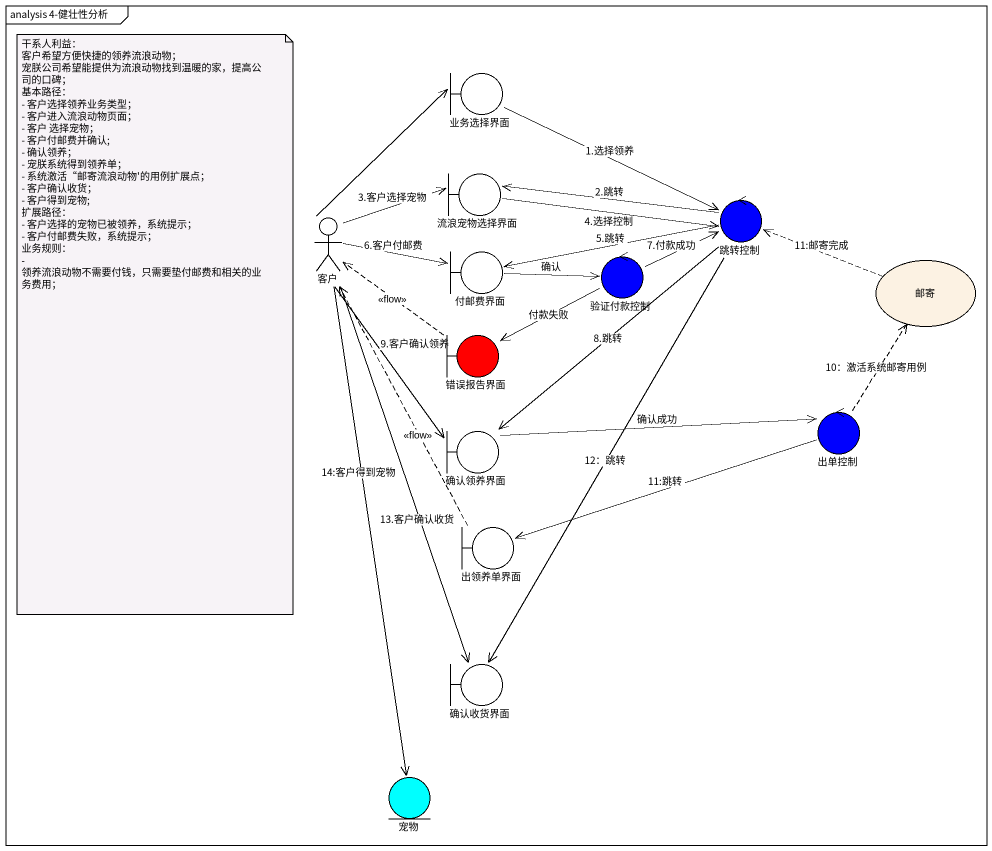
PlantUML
@startuml
mainframe analysis 4-健壮性分析
boundary 业务选择界面
boundary 流浪宠物选择界面
actor 客户
control 跳转控制 #0000FF
boundary 付邮费界面
control 验证付款控制 #0000FF
usecase 邮寄
boundary 错误报告界面 #FF0000
boundary 确认领养界面
control 出单控制 #0000FF
boundary 出领养单界面
boundary 确认收货界面
entity 宠物 #00FFFF
业务选择界面 -right-> 跳转控制 : 1.选择领养
流浪宠物选择界面 -right-> 跳转控制 : 4.选择控制
客户 -up-> 业务选择界面
客户 -right-> 流浪宠物选择界面 : 3.客户选择宠物
客户 -right-> 付邮费界面 : 6.客户付邮费
客户 --> 确认领养界面 : 9.客户确认领养
客户 --> 确认收货界面 : 13.客户确认收货
客户 --> 宠物 : 14:客户得到宠物
跳转控制 -left-> 流浪宠物选择界面 : 2.跳转
跳转控制 -left-> 付邮费界面 : 5.跳转
跳转控制 --> 确认领养界面 : 8.跳转
跳转控制 --> 确认收货界面 : 12：跳转
付邮费界面 -right-> 验证付款控制 : 确认
验证付款控制 -right-> 跳转控制 : 7.付款成功
验证付款控制 -left-> 错误报告界面 : 付款失败
邮寄 .left.> 跳转控制 : 11:邮寄完成
错误报告界面 .up.> 客户 : <<flow>>
确认领养界面 -right-> 出单控制 : 确认成功
出单控制 .up.> 邮寄 : 10：激活系统邮寄用例
出单控制 -left-> 出领养单界面 : 11:跳转
出领养单界面 .up.> 客户 : <<flow>>
note as N1
  干系人利益：
  客户希望方便快捷的领养流浪动物；
  宠朕公司希望能提供为流浪动物找到温暖的家，提高公司的口碑；
  基本路径：
  - 客户选择领养业务类型；
  - 客户进入流浪动物页面；
  - 客户 选择宠物；
  - 客户付邮费并确认;
  - 确认领养；
  - 宠朕系统得到领养单；
  - 系统激活“邮寄流浪动物'的用例扩展点；
  - 客户确认收货；
  - 客户得到宠物;
  扩展路径：
  - 客户选择的宠物已被领养，系统提示；
  - 客户付邮费失败，系统提示；
  业务规则：
  - 领养流浪动物不需要付钱，只需要垫付邮费和相关的业务费用；
end note
@enduml
